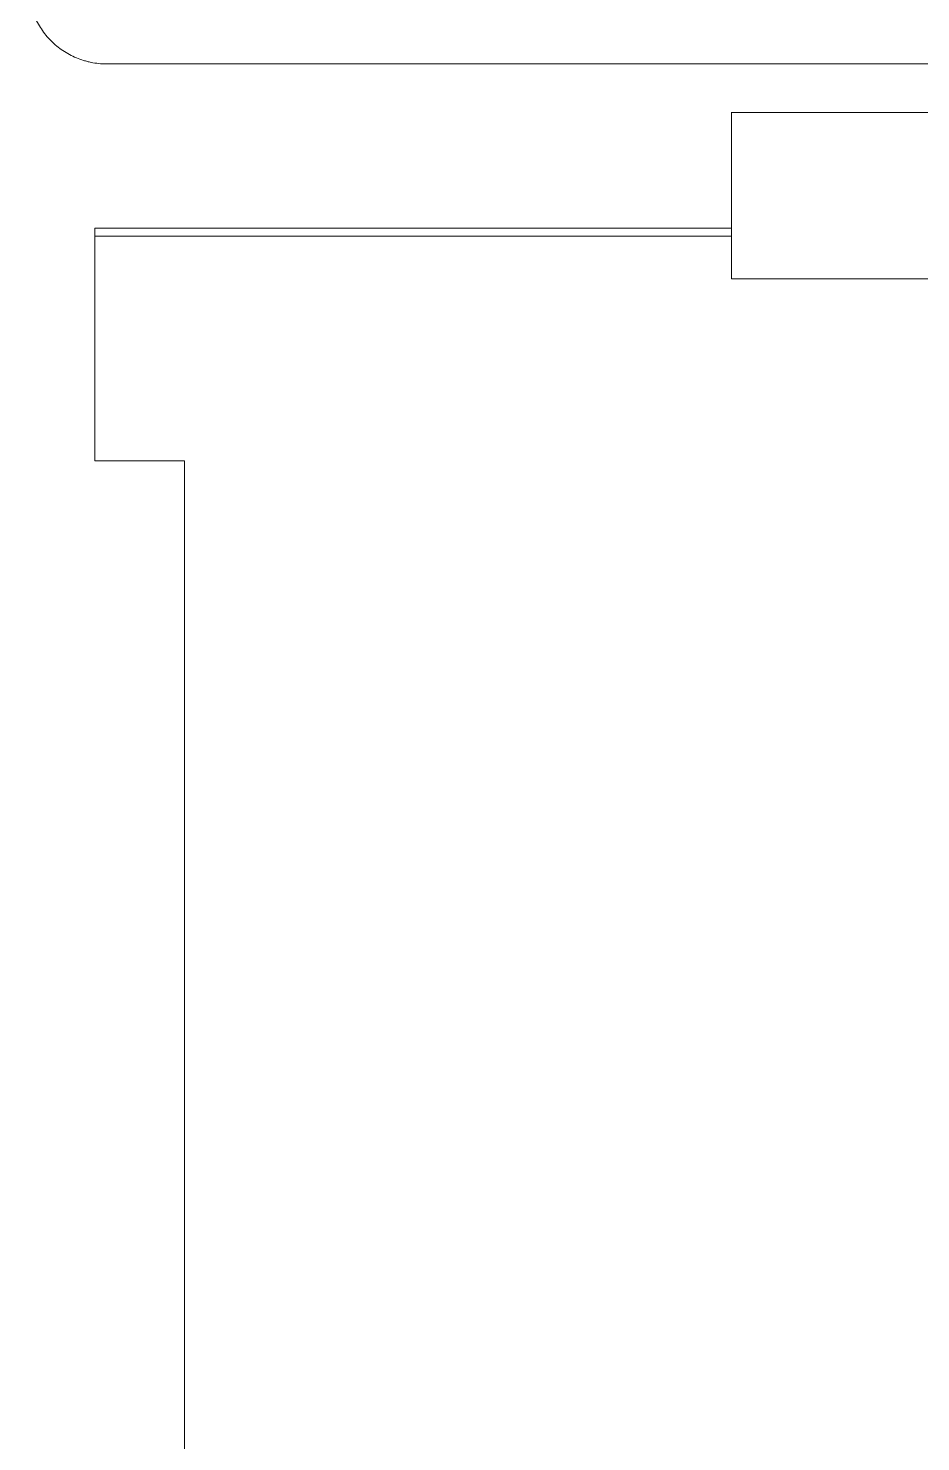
# Model space of a CAD drawing. Header units: millimetres. Extents: x 4134 to 7422, y 1400 to 3585.
# Drawn here: x 5290.35 to 5301.77, y 3342.75 to 3360.83 of the extents above; entities that cross this region are included whole.
import ezdxf

# ---------------------------------------------------------------- set-up
doc = ezdxf.new("R2010")
doc.units = ezdxf.units.MM
doc.layers.add('000-PI-Oprema', color=30, linetype='Continuous', lineweight=5)

# ---------------------------------------------------------------- blocks, each defined once
blk = doc.blocks.new('S7-1500 DI HF - 6ES7521-1BL00-0AB0')
at = {"layer": '000-PI-Oprema', "color": 0, "linetype": 'ByBlock', "lineweight": 0}
for p, q in [((5.9, 134.6), (28.9, 134.6)), ((20.9, 133.978), (13.9, 133.978)), ((5.75, 129.52), (5.75, 132.5)), ((13.9, 132.5), (5.75, 132.5)), ((13.9, 132.394), (5.75, 132.394)), ((13.9, 132.394), (13.9, 132.5)), ((13.9, 131.851), (13.9, 132.394)), ((20.9, 131.851), (13.9, 131.851)), ((6.9, 129.52), (5.75, 129.52))]:
    blk.add_line(p, q, dxfattribs=at)
for points, knots in [([(4.9, 135.6), (4.9, 135.534), (4.907, 135.47), (4.926, 135.374), (4.934, 135.343), (4.953, 135.28), (4.964, 135.249), (5.002, 135.159), (5.032, 135.101), (5.086, 135.02), (5.105, 134.993), (5.147, 134.942), (5.168, 134.917), (5.237, 134.848), (5.288, 134.807), (5.369, 134.752), (5.398, 134.735), (5.456, 134.705), (5.515, 134.677), (5.576, 134.654), (5.623, 134.64), (5.639, 134.635), (5.671, 134.627), (5.687, 134.623), (5.768, 134.607), (5.834, 134.6), (5.9, 134.6)], [0, 0, 0, 0, 0.125, 0.125, 0.1875, 0.1875, 0.25, 0.25, 0.375, 0.375, 0.4375, 0.4375, 0.5, 0.5, 0.625, 0.625, 0.6875, 0.6875, 0.75, 0.8125, 0.8125, 0.84375, 0.84375, 0.875, 0.875, 1, 1, 1, 1]), ([(6.9, 129.52), (6.9, 127.497), (6.9, 118.948), (6.9, 105.802), (6.9, 91.235), (6.9, 77.025), (6.9, 62.731), (6.9, 47.245), (6.9, 34.486), (6.9, 25.605), (6.9, 21.348), (6.9, 20.55)], [0, 0, 0, 0, 0.055935, 0.236292, 0.362833, 0.457376, 0.627551, 0.756032, 0.883059, 0.978086, 1, 1, 1, 1])]:
    blk.add_open_spline(points, degree=3, knots=knots, dxfattribs=at)
blk.add_open_spline([(13.9, 133.984), (13.9, 133.489), (13.9, 132.995), (13.9, 132.5)], degree=3, dxfattribs=at)

msp = doc.modelspace()

# ---------------------------------------------------------------- block references
at = {"layer": '000-PI-Oprema', "color": 0, "linetype": 'ByBlock', "lineweight": 0}
msp.add_blockref('S7-1500 DI HF - 6ES7521-1BL00-0AB0', (5285.448, 3225.778), dxfattribs=at)

doc.saveas('drawing.dxf')
